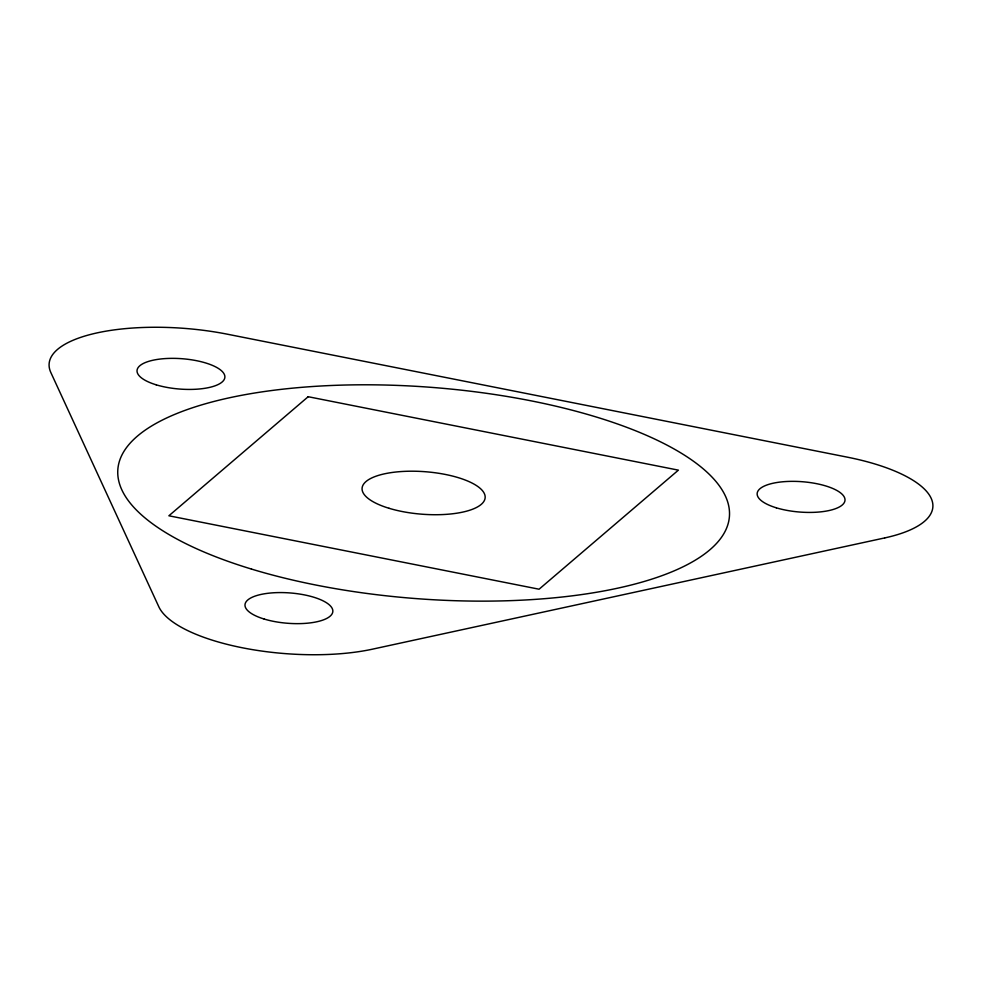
<?xml version="1.0" encoding="UTF-8"?>
<svg xmlns="http://www.w3.org/2000/svg" width="982" height="982" viewBox="0 0 982 982"><rect width="100%" height="100%" fill="white"/><g stroke="black" fill="none" stroke-linecap="round" stroke-linejoin="round"><path stroke-width="1.47" d="M308.188 396.716L168.879 515.783L539.081 589.212L678.39 470.145L308.188 396.716M884.708 537.927L372.559 649.151A132.189 45.651 4.4 0 1 158.814 606.753L50.843 372.534A132.189 45.651 4.4 0 1 227.37 334.199L847.503 457.195A132.189 45.651 4.4 0 1 884.708 537.927M251.441 569.057A306.691 105.896 4.4 0 0 728.681 521.503A306.691 105.896 4.4 0 0 290.782 388.332A306.691 105.896 4.4 0 0 251.441 569.057M776.32 507.817A44.067 15.221 4.4 0 0 844.888 500.992A44.067 15.221 4.4 0 0 781.979 481.855A44.067 15.221 4.4 0 0 776.32 507.817M264.158 619.041A44.067 15.221 4.4 0 0 332.726 612.216A44.067 15.221 4.4 0 0 269.817 593.079A44.067 15.221 4.4 0 0 264.158 619.041M156.199 384.821A44.067 15.221 4.4 0 0 224.768 377.996A44.067 15.221 4.4 0 0 161.846 358.86A44.067 15.221 4.4 0 0 156.199 384.821M388.995 508.271A61.694 21.297 4.4 0 0 484.998 498.709A61.694 21.297 4.4 0 0 396.912 471.912A61.694 21.297 4.4 0 0 388.995 508.271"/></g></svg>
